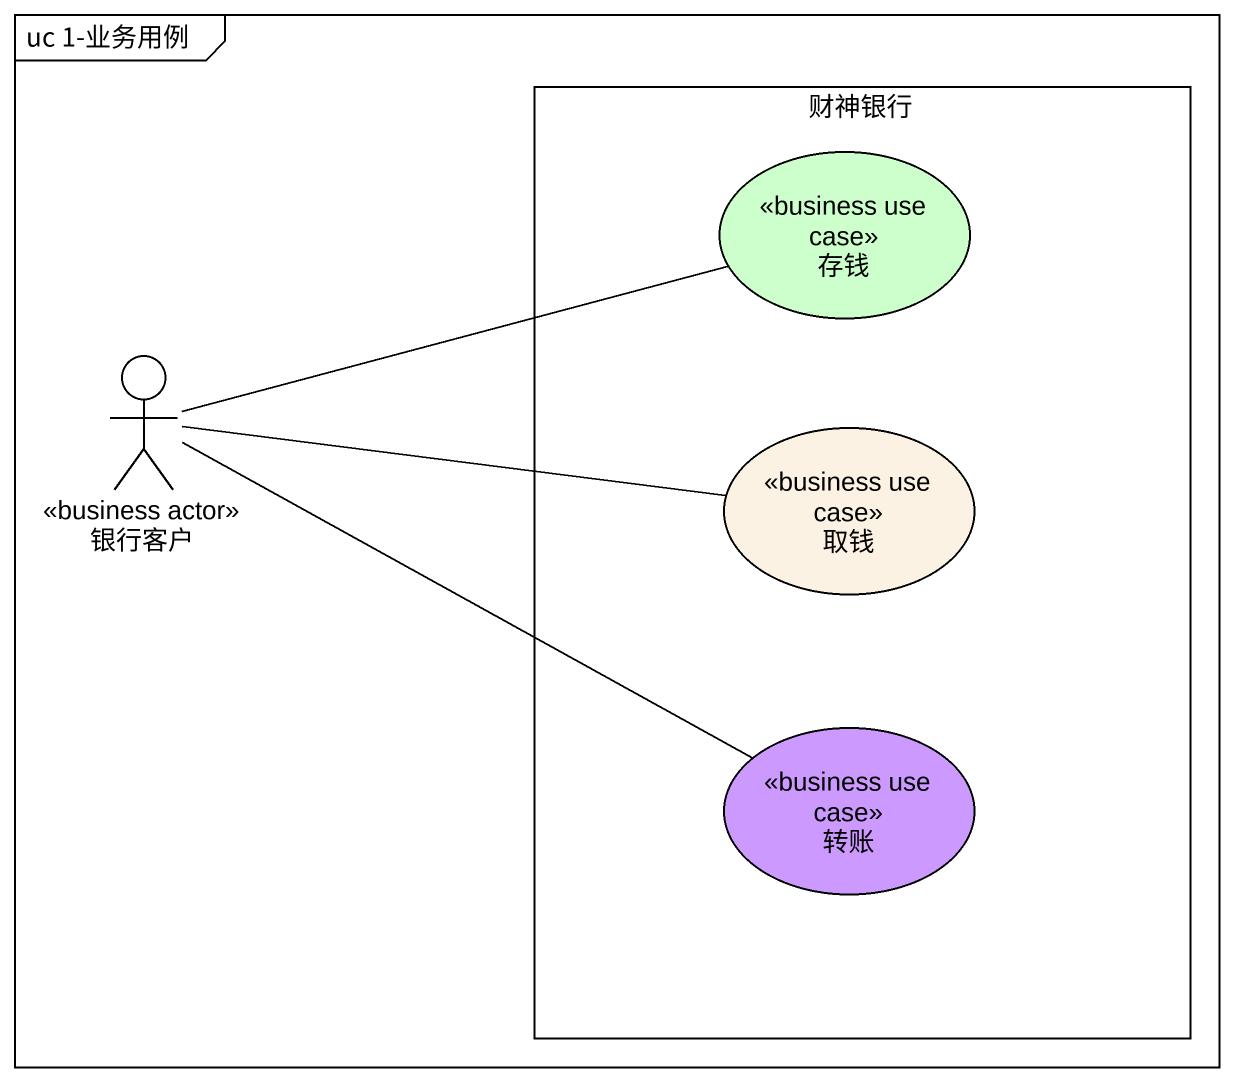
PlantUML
@startuml
mainframe uc 1-业务用例
rectangle 财神银行 {
  usecase 存钱 <<business use case>> #CCFFCC
  usecase 取钱 <<business use case>>
  usecase 转账 <<business use case>> #CC99FF
}
actor 银行客户 <<business actor>>
银行客户 -right- 存钱
银行客户 -right- 取钱
银行客户 -right- 转账
@enduml
